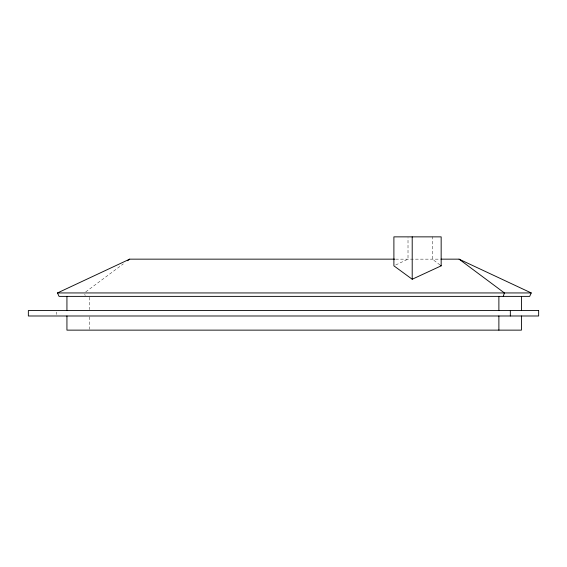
<?xml version="1.0" encoding="UTF-8"?>
<svg xmlns="http://www.w3.org/2000/svg" width="567" height="567" viewBox="0 0 567 567"><rect width="100%" height="100%" fill="white"/><g stroke="black" fill="none" stroke-linecap="round" stroke-linejoin="round"><path stroke-width="0.43" stroke-dasharray="2.83 2.13" d="M85.759 291.885L123.301 263.903M395.66 265.009L408.013 259.154L408.013 237.722M395.638 259.154L440.112 259.154M440.056 265.009L432.359 259.154L432.359 236.864M84.766 294.23L85.192 295.513M89.473 297.257L89.473 309.639M89.473 316.868L89.473 329.25M56.665 312.084L56.665 314.423"/><path stroke-width="0.85" d="M503.262 296.378L504.396 292.941L459.064 259.154L440.97 259.154M459.064 259.154L531.236 292.941L529.684 296.378L59.053 296.378L57.501 292.941L129.673 259.154L394.752 259.154M127.554 260.735L129.673 259.154M412.202 279.248L441.161 265.845L441.161 236.864L393.895 236.864L393.895 265.845L412.202 279.248L412.202 236.864M57.501 292.941L531.236 292.941M440.609 265.427L441.161 265.845M521.42 296.378L521.42 310.525M521.42 315.989L521.42 330.136L66.934 330.136L66.934 315.989M510.335 310.525L510.335 315.989M498.882 296.378L498.882 310.525M498.882 315.989L498.882 330.136M66.934 296.378L66.934 310.525M538.65 310.525L28.35 310.525L28.35 315.989L538.65 315.989L538.65 310.525"/></g></svg>
